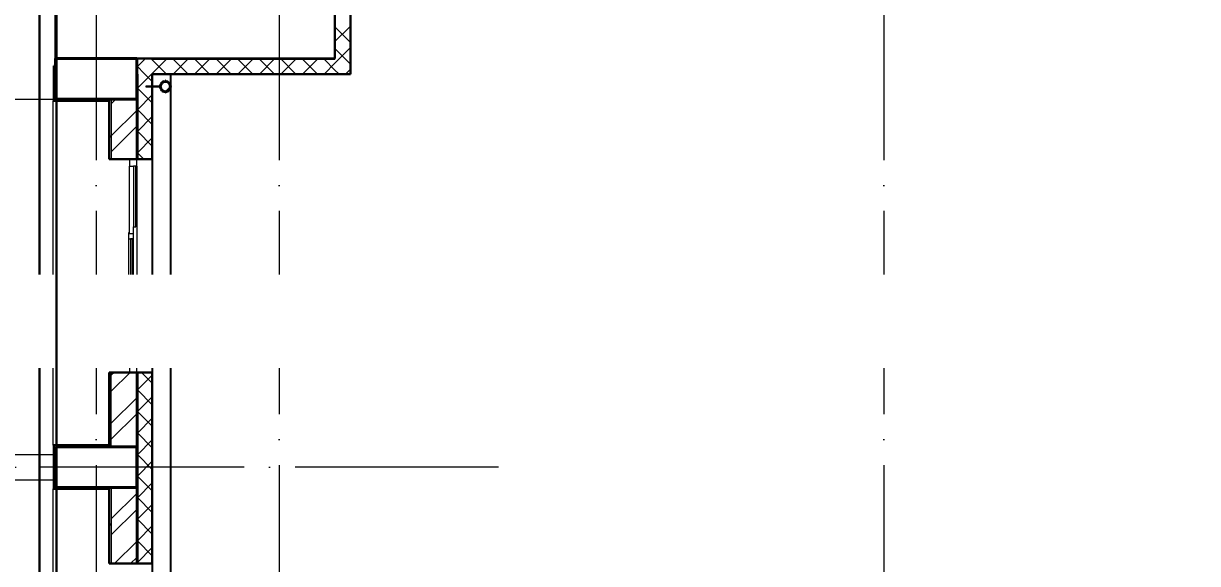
# Model space of a CAD drawing. Header units: millimetres. Extents: x -396912 to 182286, y -43638 to 41610.
# Drawn here: x -25420 to -13871, y 7152 to 12467 of the extents above; entities that cross this region are included whole.
import ezdxf
from ezdxf import colors
from ezdxf.entities.mleader import LeaderData, LeaderLine
from ezdxf.math import Vec2, Vec3

# ---------------------------------------------------------------- set-up
doc = ezdxf.new("R2010")
doc.units = ezdxf.units.MM
doc.linetypes.add('ADSK_Линия сетки', pattern=[25, 20, -2.5, 0, -2.5])
doc.linetypes.add('ADSK_Сверху', pattern=[450, 300, -150])
for name, color, linetype, lineweight in [('_ Окна', 7, 'Continuous', 9), ('RC-Выноски', 7, 'Continuous', 0), ('Линии', 7, 'Continuous', 9), ('лс', 5, 'Continuous', 30), ('Несущие колонны', 252, 'Continuous', 18), ('Обобщенные модели', 252, 'Continuous', 18), ('Ограждение', 252, 'Continuous', 9), ('Окна', 252, 'Continuous', 9), ('Оси', 252, 'Continuous', 9), ('Стены внутренние', 7, 'Continuous', 18), ('Стены наружные', 7, 'Continuous', 18), ('Стены штриховка', 7, 'Continuous', 9)]:
    doc.layers.add(name, color=color, linetype=linetype, lineweight=lineweight)
doc.layers.add('Стены', color=194, linetype='Continuous')
doc.styles.add('RubezhCAD', font='', dxfattribs={"oblique": 10})
doc.styles.get('RubezhCAD').set_extended_font_data('GOST type A')

# ---------------------------------------------------------------- blocks, each defined once
blk = doc.blocks.new('1 этаж')
at = {"layer": 'Обобщенные модели', "lineweight": 9, "true_color": 0x636466}
h = blk.add_hatch(dxfattribs=at)
h.set_pattern_fill('FP_7', color=251, style=0, pattern_type=2)
h.set_pattern_definition([(45, (-32121.82, 94), (-106.066, 106.066), [])])
h.paths.add_polyline_path([(-29716, 10880), (-29712, 10881), (-29694, 10891), (-29680, 10909), (-29676, 10928), (-29682, 10951), (-29696, 10968), (-29716, 10977), (-29739, 10976), (-29758, 10966), (-29771, 10948), (-29776, 10928), (-29770, 10906), (-29755, 10888), (-29735, 10880), (-29726, 10880)])
at = {"layer": '_ Окна', "color": 251, "lineweight": 18, "true_color": 0x636466}
for p, q in [((-30078, 10214), (-30078, 10144)), ((-30008, 10144), (-30008, 10214)), ((-30078, 10144), (-30038, 10144)), ((-30018, 10144), (-30008, 10144)), ((-30078, 9489), (-30088, 9489)), ((-30088, 9489), (-30088, 9429)), ((-30078, 9479), (-30078, 9489)), ((-30038, 9479), (-30078, 9479)), ((-30038, 9429), (-30038, 9479)), ((-30088, 9429), (-30038, 9429)), ((-30038, 8899), (-30088, 8899)), ((-30088, 8899), (-30088, 8839)), ((-30038, 8849), (-30038, 8899)), ((-30088, 8839), (-30078, 8839)), ((-30078, 8839), (-30078, 8849)), ((-30078, 8849), (-30038, 8849)), ((-30038, 8184), (-30078, 8184)), ((-30078, 8184), (-30078, 8114)), ((-30008, 8184), (-30018, 8184)), ((-30008, 8114), (-30008, 8184))]:
    blk.add_line(p, q, dxfattribs=at)
at = {"layer": '_ Окна', "color": 251, "true_color": 0x636466}
for p, q in [((-30038, 10144), (-30038, 9549)), ((-30018, 10144), (-30038, 10144)), ((-30018, 9549), (-30018, 10144)), ((-30038, 9549), (-30018, 9549)), ((-30068, 9429), (-30068, 8899)), ((-30048, 9429), (-30068, 9429)), ((-30048, 8899), (-30048, 9429)), ((-30068, 8899), (-30048, 8899)), ((-30038, 8779), (-30038, 8184)), ((-30018, 8779), (-30038, 8779)), ((-30018, 8184), (-30018, 8779)), ((-30038, 8184), (-30018, 8184))]:
    blk.add_line(p, q, dxfattribs=at)
at = {"layer": 'Линии', "color": 251, "linetype": 'ADSK_Сверху', "ltscale": 100, "true_color": 0x636466}
for p, q in [((-32558, 10804), (-30808, 10804)), ((-32558, 7309), (-30808, 7309)), ((-32558, 7059), (-30808, 7059))]:
    blk.add_line(p, q, dxfattribs=at)
at = {"layer": 'Несущие колонны', "color": 251, "lineweight": 40, "true_color": 0x636466}
for p, q in [((-30808, 11204), (-30008, 11204)), ((-30808, 10804), (-30808, 11204)), ((-30008, 11204), (-30808, 11204)), ((-30808, 11204), (-30808, 10804)), ((-30008, 11204), (-30008, 10804)), ((-30008, 10804), (-30008, 11204)), ((-30008, 10804), (-30808, 10804)), ((-30808, 10804), (-30258, 10804)), ((-30808, 7384), (-30008, 7384)), ((-30808, 6984), (-30808, 7384)), ((-30258, 7384), (-30808, 7384)), ((-30808, 7384), (-30808, 6984)), ((-30008, 7384), (-30008, 6984)), ((-30008, 6984), (-30008, 7384)), ((-30008, 6984), (-30808, 6984)), ((-30808, 6984), (-30258, 6984))]:
    blk.add_line(p, q, dxfattribs=at)
at = {"layer": 'Несущие колонны', "color": 251, "true_color": 0x636466}
for p, q in [((-30258, 10804), (-30008, 10804)), ((-30008, 7384), (-30258, 7384)), ((-30258, 6984), (-30008, 6984))]:
    blk.add_line(p, q, dxfattribs=at)
at = {"layer": 'Обобщенные модели', "color": 251, "true_color": 0x636466}
for p, q in [((-29725, 10990), (-29727, 10990)), ((-29727, 10990), (-29727, 10980)), ((-29725, 10990), (-29727, 10990)), ((-29727, 10990), (-29727, 10980)), ((-29725, 10990), (-29727, 10990)), ((-29727, 10990), (-29727, 10980)), ((-29725, 10990), (-29727, 10990)), ((-29727, 10990), (-29727, 10980)), ((-29727, 10978), (-29727, 10980)), ((-29725, 10978), (-29727, 10978)), ((-29725, 10980), (-29725, 10990)), ((-29725, 10980), (-29725, 10990)), ((-29725, 10980), (-29725, 10990)), ((-29725, 10980), (-29725, 10990)), ((-29725, 10980), (-29725, 10978)), ((-29778, 10932), (-29918, 10932)), ((-29918, 10932), (-29918, 10925)), ((-29918, 10925), (-29778, 10925)), ((-29778, 10929), (-29778, 10932)), ((-29778, 10925), (-29778, 10927)), ((-29727, 10876), (-29727, 10878)), ((-29727, 10878), (-29725, 10878)), ((-29727, 10876), (-29727, 10866)), ((-29727, 10876), (-29727, 10866)), ((-29727, 10876), (-29727, 10866)), ((-29727, 10876), (-29727, 10866)), ((-29727, 10866), (-29725, 10866)), ((-29727, 10866), (-29725, 10866)), ((-29727, 10866), (-29725, 10866)), ((-29727, 10866), (-29725, 10866)), ((-29725, 10878), (-29725, 10876)), ((-29725, 10866), (-29725, 10876)), ((-29725, 10866), (-29725, 10876)), ((-29725, 10866), (-29725, 10876)), ((-29725, 10866), (-29725, 10876))]:
    blk.add_line(p, q, dxfattribs=at)
for radius, start, end in [(52, 0, 180), (50, 0, 180), (52, 180, 0), (50, 180, 0)]:
    blk.add_arc((-29726, 10928), radius, start, end, dxfattribs=at)
at = {"layer": 'Обобщенные модели', "color": 251, "lineweight": 40, "true_color": 0x636466}
for start, end in [(103.6312, 126.2008), (78.9964, 101.0036), (53.7992, 76.3688), (156.6941, 180), (180, 203.3059), (130.583, 152.8285), (207.1715, 229.417), (233.7992, 256.3688), (258.9964, 281.0036), (283.6312, 306.2008), (27.1715, 49.417), (310.583, 332.8285), (0, 23.3059), (336.6941, 0)]:
    blk.add_arc((-29726, 10928), 50, start, end, dxfattribs=at)
at = {"layer": 'Ограждение', "color": 251, "true_color": 0x636466}
for p, q in [((-30828, 10789), (-30823, 10789)), ((-30828, 7399), (-30828, 10789)), ((-30823, 7399), (-30828, 7399)), ((-30828, 6969), (-30823, 6969)), ((-30828, 3369), (-30828, 6969))]:
    blk.add_line(p, q, dxfattribs=at)
at = {"layer": 'Окна', "color": 251, "true_color": 0x636466}
for p, q in [((-30078, 9489), (-30078, 10144)), ((-30008, 10144), (-30008, 8184)), ((-30038, 9479), (-30038, 9549)), ((-30088, 9429), (-30088, 8899)), ((-30038, 8899), (-30038, 9429)), ((-30078, 8184), (-30078, 8839)), ((-30038, 8779), (-30038, 8849))]:
    blk.add_line(p, q, dxfattribs=at)
at = {"layer": 'Оси', "color": 251, "linetype": 'ADSK_Линия сетки', "ltscale": 100, "true_color": 0x636466}
for p, q in [((-30408, 32205), (-30408, -33772)), ((-28608, 32205), (-28608, -33772)), ((-22658, 32205), (-22658, -32502)), ((-26450, 7184), (-72530, 7184))]:
    blk.add_line(p, q, dxfattribs=at)
at = {"layer": 'Стены', "color": 251, "true_color": 0x636466}
for p, q in [((-29853, 10931), (-29853, 11052)), ((-29673, 226), (-29673, 11052)), ((-29853, 446), (-29853, 10925))]:
    blk.add_line(p, q, dxfattribs=at)
at = {"layer": 'Стены внутренние', "color": 251, "lineweight": 30, "true_color": 0x636466}
for p, q in [((-27906, 11052), (-27906, 14752)), ((-28058, 11204), (-28058, 13065)), ((-30808, 11704), (-30808, 11204)), ((-30808, 11204), (-28058, 11204)), ((-30008, 11204), (-30008, 11052)), ((-29856, 11052), (-27906, 11052)), ((-29856, 10931), (-29856, 11052)), ((-29856, 10214), (-29856, 10926)), ((-29998, 10214), (-29856, 10214)), ((-29856, 8114), (-29998, 8114)), ((-29856, 6234), (-29856, 8114)), ((-29998, 6234), (-29856, 6234))]:
    blk.add_line(p, q, dxfattribs=at)
at = {"layer": 'Стены внутренние', "color": 251, "linetype": 'Continuous', "lineweight": 9, "true_color": 0x636466}
for p, q in [((-28058, 11371), (-27908, 11521)), ((-27908, 11366), (-28058, 11516)), ((-30008, 11118), (-29921, 11204)), ((-29718, 11054), (-29868, 11204)), ((-28058, 11158), (-27908, 11308)), ((-27908, 11153), (-28058, 11303)), ((-29930, 11054), (-30008, 11132)), ((-29859, 11054), (-29719, 11194)), ((-29647, 11054), (-29507, 11194)), ((-29506, 11054), (-29646, 11194)), ((-29435, 11054), (-29295, 11194)), ((-29294, 11054), (-29434, 11194)), ((-29223, 11054), (-29083, 11194)), ((-29081, 11054), (-29221, 11194)), ((-29010, 11054), (-28870, 11194)), ((-28869, 11054), (-29009, 11194)), ((-28798, 11054), (-28658, 11194)), ((-28657, 11054), (-28797, 11194)), ((-28586, 11054), (-28446, 11194)), ((-28445, 11054), (-28585, 11194)), ((-28374, 11054), (-28234, 11194)), ((-28233, 11054), (-28373, 11194)), ((-28162, 11054), (-28058, 11158)), ((-28058, 11091), (-28161, 11194)), ((-28021, 11054), (-28058, 11091)), ((-27950, 11054), (-27908, 11096)), ((-27906, 11191), (-27908, 11195)), ((-29998, 10915), (-29859, 11054)), ((-29858, 10982), (-29930, 11054)), ((-29585, 11052), (-29587, 11054)), ((-28529, 11052), (-28531, 11054)), ((-28178, 11052), (-28178, 11054)), ((-29858, 10770), (-29998, 10910)), ((-29858, 10965), (-29856, 10965)), ((-29998, 10703), (-29858, 10843)), ((-29858, 10558), (-29998, 10698)), ((-29998, 10491), (-29858, 10631)), ((-29856, 10626), (-29858, 10623)), ((-29858, 10559), (-29856, 10559)), ((-29858, 10346), (-29998, 10486)), ((-29998, 10279), (-29858, 10419)), ((-29940, 10216), (-29998, 10274)), ((-29975, 10216), (-29976, 10215)), ((-29998, 7946), (-29858, 8086)), ((-29858, 8012), (-29958, 8112)), ((-29858, 7800), (-29998, 7940)), ((-29998, 7733), (-29858, 7873)), ((-29858, 7917), (-29856, 7917)), ((-29858, 7588), (-29998, 7728)), ((-29998, 7521), (-29858, 7661)), ((-29858, 7376), (-29998, 7516)), ((-29858, 7612), (-29856, 7612)), ((-29856, 7579), (-29858, 7575)), ((-29998, 7309), (-29858, 7449)), ((-29858, 7164), (-29998, 7304)), ((-29998, 7097), (-29858, 7237)), ((-29858, 7206), (-29856, 7206)), ((-29858, 6952), (-29998, 7092)), ((-29998, 6885), (-29858, 7025)), ((-29858, 6740), (-29998, 6880)), ((-29998, 6673), (-29858, 6813)), ((-29858, 6800), (-29856, 6800)), ((-29858, 6527), (-29998, 6667)), ((-29998, 6461), (-29858, 6601)), ((-29856, 6644), (-29858, 6647)), ((-29858, 6495), (-29856, 6495)), ((-29858, 6315), (-29998, 6455)), ((-29998, 6249), (-29858, 6389)), ((-29991, 6236), (-29998, 6243))]:
    blk.add_line(p, q, dxfattribs=at)
at = {"layer": 'Стены внутренние', "color": 251, "true_color": 0x636466}
blk.add_line((-29856, 10214), (-29856, 8114), dxfattribs=at)
at = {"layer": 'Стены наружные', "color": 251, "lineweight": 30, "true_color": 0x636466}
for p, q in [((-30823, 11134), (-30823, 10789)), ((-30808, 11134), (-30823, 11134)), ((-30808, 10804), (-30808, 11134)), ((-30008, 11052), (-30008, 10214)), ((-30273, 10789), (-30823, 10789)), ((-30258, 10804), (-30808, 10804)), ((-30278, 10789), (-30278, 10214)), ((-30278, 10214), (-29998, 10214)), ((-29998, 8114), (-30278, 8114)), ((-30278, 8114), (-30278, 7399)), ((-30008, 8114), (-30008, 6234)), ((-30823, 7399), (-30823, 6969)), ((-30278, 7399), (-30823, 7399)), ((-30808, 6984), (-30808, 7384)), ((-30808, 7384), (-30258, 7384)), ((-30273, 6969), (-30823, 6969)), ((-30258, 6984), (-30808, 6984)), ((-30278, 6969), (-30278, 6234)), ((-30278, 6234), (-29998, 6234))]:
    blk.add_line(p, q, dxfattribs=at)
at = {"layer": 'Стены наружные', "color": 251, "linetype": 'Continuous', "lineweight": 9, "true_color": 0x636466}
for p, q in [((-29998, 10994), (-30008, 10994)), ((-29998, 10894), (-30008, 10894)), ((-30760, 10789), (-30745, 10804)), ((-30336, 10789), (-30321, 10804)), ((-30278, 10777), (-30273, 10782)), ((-30258, 10759), (-30212, 10804)), ((-29998, 10794), (-30008, 10794)), ((-30278, 10706), (-30273, 10711)), ((-30278, 10635), (-30273, 10640)), ((-30258, 10444), (-30008, 10694)), ((-29998, 10694), (-30008, 10694)), ((-30278, 10565), (-30273, 10570)), ((-30258, 10287), (-30008, 10537)), ((-29998, 10594), (-30008, 10594)), ((-30278, 10494), (-30273, 10499)), ((-30278, 10423), (-30273, 10428)), ((-30273, 10428), (-30258, 10443)), ((-29998, 10494), (-30008, 10494)), ((-29998, 10394), (-30008, 10394)), ((-30278, 10353), (-30273, 10358)), ((-30278, 10282), (-30273, 10287)), ((-29998, 10294), (-30008, 10294)), ((-30275, 10214), (-30273, 10216)), ((-30016, 10214), (-30008, 10223)), ((-30278, 8090), (-30273, 8095)), ((-30258, 8087), (-30231, 8114)), ((-30258, 7930), (-30073, 8114)), ((-29998, 8094), (-30008, 8094)), ((-30278, 8019), (-30273, 8024)), ((-29998, 7994), (-30008, 7994)), ((-30278, 7948), (-30273, 7953)), ((-30278, 7878), (-30273, 7883)), ((-30273, 7883), (-30258, 7898)), ((-30258, 7616), (-30008, 7866)), ((-29998, 7894), (-30008, 7894)), ((-30278, 7807), (-30273, 7812)), ((-30278, 7736), (-30273, 7741)), ((-29998, 7794), (-30008, 7794)), ((-30278, 7666), (-30273, 7671)), ((-30258, 7458), (-30008, 7708)), ((-29998, 7694), (-30008, 7694)), ((-30278, 7595), (-30273, 7600)), ((-30278, 7524), (-30273, 7529)), ((-29998, 7594), (-30008, 7594)), ((-30771, 7384), (-30756, 7399)), ((-30347, 7384), (-30332, 7399)), ((-30278, 7453), (-30273, 7458)), ((-30273, 7458), (-30258, 7473)), ((-30018, 7384), (-30008, 7394)), ((-29998, 7494), (-30008, 7494)), ((-29998, 7394), (-30008, 7394)), ((-30823, 7333), (-30808, 7348)), ((-29998, 7294), (-30008, 7294)), ((-29998, 7194), (-30008, 7194)), ((-29998, 7094), (-30008, 7094)), ((-30762, 6969), (-30747, 6984)), ((-30338, 6969), (-30323, 6984)), ((-30278, 6958), (-30273, 6963)), ((-29998, 6994), (-30008, 6994)), ((-30278, 6888), (-30273, 6893)), ((-30278, 6817), (-30273, 6822)), ((-30258, 6673), (-30008, 6923)), ((-29998, 6894), (-30008, 6894)), ((-30278, 6746), (-30273, 6751)), ((-30258, 6516), (-30008, 6766)), ((-29998, 6794), (-30008, 6794)), ((-30278, 6676), (-30273, 6681)), ((-30278, 6605), (-30273, 6610)), ((-30273, 6610), (-30258, 6625)), ((-29998, 6694), (-30008, 6694)), ((-29998, 6594), (-30008, 6594)), ((-30278, 6534), (-30273, 6539)), ((-30278, 6464), (-30273, 6469)), ((-29998, 6494), (-30008, 6494)), ((-30278, 6393), (-30273, 6398)), ((-30225, 6234), (-30008, 6451)), ((-29998, 6394), (-30008, 6394)), ((-30278, 6322), (-30273, 6327)), ((-30278, 6251), (-30273, 6256)), ((-30068, 6234), (-30008, 6294)), ((-29998, 6294), (-30008, 6294))]:
    blk.add_line(p, q, dxfattribs=at)
at = {"layer": 'Стены наружные', "color": 251, "true_color": 0x636466}
for p, q in [((-30008, 10804), (-30258, 10804)), ((-30258, 7384), (-30008, 7384)), ((-30008, 6984), (-30258, 6984))]:
    blk.add_line(p, q, dxfattribs=at)
at = {"layer": 'Стены штриховка', "color": 251, "true_color": 0x636466}
for p, q in [((-27908, 11052), (-27908, 14754)), ((-29856, 11194), (-29856, 11204)), ((-28058, 11194), (-28058, 11204)), ((-28058, 11194), (-29856, 11194)), ((-30008, 11052), (-29998, 11052)), ((-29998, 11052), (-29998, 10214)), ((-27906, 11054), (-29858, 11054)), ((-29858, 10931), (-29858, 11054)), ((-29858, 10216), (-29858, 10926)), ((-30273, 10214), (-30273, 10804)), ((-30258, 10804), (-30258, 10214)), ((-29998, 10216), (-29858, 10216)), ((-30273, 8114), (-30273, 7399)), ((-30258, 7384), (-30258, 8114)), ((-29998, 8114), (-29998, 6234)), ((-29858, 8112), (-29998, 8112)), ((-29858, 6236), (-29858, 8112)), ((-30278, 7399), (-30258, 7399)), ((-30273, 6234), (-30273, 6984)), ((-30258, 6984), (-30258, 6234)), ((-29998, 6236), (-29858, 6236))]:
    blk.add_line(p, q, dxfattribs=at)
blk = doc.blocks.new('_None')

msp = doc.modelspace()

# ---------------------------------------------------------------- linework, layer by layer
at = {"layer": 'лс', "color": 104}
msp.add_line((-25262, 12993), (-25262, -12047), dxfattribs=at)

# ---------------------------------------------------------------- block references
msp.add_blockref('1 этаж', (5702, 918))

# ---------------------------------------------------------------- next in the draw order: leaders
at = {"layer": 'RC-Выноски'}
ml = msp.add_multileader_mtext('Standard', dxfattribs=at)
ml.set_content('ВВГнг(А)-LSLTx 2х1,5\\Pв подвал', color=256, style='RubezhCAD')
ml.set_leader_properties()
ml.set_arrow_properties(name='NONE')
ml.build(insert=Vec2(0, 0))
ml.multileader.update_dxf_attribs({"has_text_frame": 1, "text_left_attachment_type": 6, "text_right_attachment_type": 6, "dogleg_length": 2, "arrow_head_size": 400, "scale": 100})
ctx = ml.context
ctx.base_point, ctx.scale, ctx.char_height, ctx.arrow_head_size, ctx.landing_gap_size, ctx.plane_origin = Vec3(-33701, 9570), 100, 250, 400, 100, Vec3(-525845, -429537)
ctx.left_attachment, ctx.right_attachment, ctx.text_align_type = 6, 6, 1
notes = []
notes.append((ctx, [(1, (1, 1, 0), (-30436, 9570), (-1, 0), 200, [(0, [(-27186, 13435)], 0, [])])]))
ctx.mtext.insert, ctx.mtext.width, ctx.mtext.defined_height, ctx.mtext.alignment, ctx.mtext.flow_direction = Vec3(-32169, 9870), 4286.59, 1161, 2, 5
ctx.mtext.has_bg_fill, ctx.mtext.bg_color, ctx.mtext.bg_scale_factor, ctx.mtext.bg_transparency, ctx.mtext.use_window_bg_color = 1, -1027028792, 1.5, 0, 1
for ctx, leaders in notes:
    for number, flags, end, landing, length, lines in leaders:
        leader = LeaderData()
        leader.index, (leader.has_last_leader_line, leader.has_dogleg_vector, leader.attachment_direction) = number, flags
        leader.last_leader_point, leader.dogleg_vector, leader.dogleg_length = Vec3(end), Vec3(landing), length
        for number, points, colour, breaks in lines:
            line = LeaderLine()
            line.index, line.vertices, line.color, line.breaks = number, Vec3.list(points), colors.encode_raw_color(colour), breaks
            leader.lines.append(line)
        ctx.leaders.append(leader)

# ---------------------------------------------------------------- next in the draw order: linework, layer by layer
at = {"layer": 'лс', "color": 104}
msp.add_line((-25096, 19048), (-25096, -11913), dxfattribs=at)

doc.saveas('drawing.dxf')
